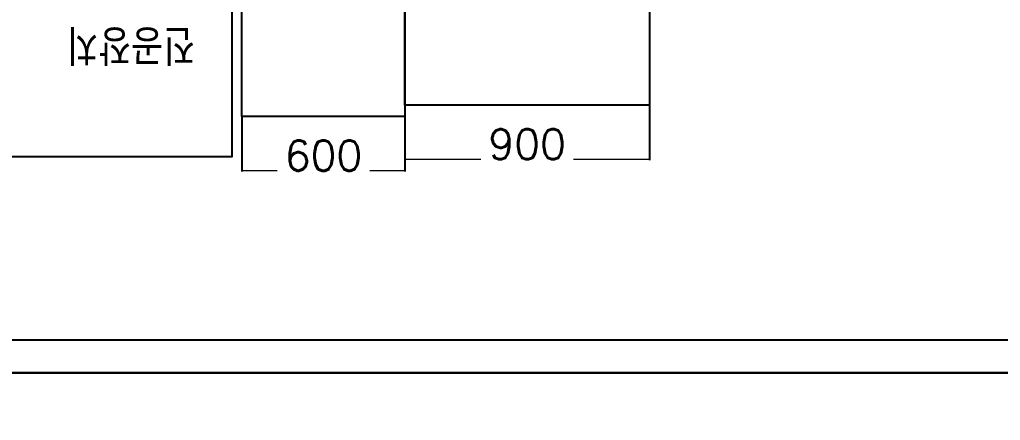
# Model space of a CAD drawing. Header units: millimetres. Extents: x 10462777 to 22643323, y 453826 to 1389191.
# Drawn here: x 11265970 to 11269581, y 574937 to 576411 of the extents above; entities that cross this region are included whole.
import ezdxf

# ---------------------------------------------------------------- set-up
doc = ezdxf.new("R2010")
doc.units = ezdxf.units.MM
doc.header["$LTSCALE"] = 200
doc.header["$MEASUREMENT"] = 0
doc.header["$PDMODE"] = 35
doc.header["$PDSIZE"] = -5
doc.layers.get('0').update_dxf_attribs({"linetype": 'CONTINUOUS'})
doc.layers.get('DEFPOINTS').update_dxf_attribs({"linetype": 'CONTINUOUS'})
doc.layers.add('AM_5', color=3, linetype='CONTINUOUS', lineweight=15)
doc.layers.add('TEXT', color=7, linetype='CONTINUOUS')
doc.styles.add('ABB', font='txt.shx ', dxfattribs={"width": 0.8, "bigfont": ' whgtxt.shx'})
doc.styles.add('굴림', font='txt.shx ', dxfattribs={"bigfont": ' whgtxt.shx'})
doc.dimstyles.new('200$0', dxfattribs={"dimscale": 200, "dimtxt": 7, "dimasz": 1, "dimexe": 2, "dimexo": 2, "dimgap": 1, "dimtad": 1, "dimdec": 0, "dimdsep": 46, "dimlunit": 6, "dimtxsty": '굴림', "dimblk": 'DIMDOT', "dimcen": 1, "dimclrd": 4, "dimclre": 4, "dimclrt": 4, "dimadec": 0, "dimazin": 0, "dimtfac": 1, "dimtdec": 0, "dimtmove": 2, "dimatfit": 3, "dimldrblk": 'DIMDOT', "dimfxl": 1, "dimtolj": 1, "dimtzin": 0, "dimlwd": -1, "dimarcsym": 0})

# ---------------------------------------------------------------- blocks, each defined once
blk = doc.blocks.new('*D321')
at = {"layer": 'AM_5', "color": 4, "linetype": 'ByBlock', "lineweight": -2, "transparency": 16777216}
for p, q in [((11272938.1, 575111.7), (11263950.9, 575111.7)), ((11272938.1, 572845.9), (11263950.9, 572845.9))]:
    blk.add_line(p, q, dxfattribs=at)
at = {"layer": 'AM_5', "color": 4, "linetype": 'ByBlock', "transparency": 16777216}
blk.add_line((11264350.9, 573445.9), (11264350.9, 574511.7), dxfattribs=at)
at = {"layer": 'AM_5', "color": 4, "transparency": 16777216}
for points in [[(11264250.9, 574511.7), (11264450.9, 574511.7), (11264350.9, 575111.7)], [(11264250.9, 573445.9), (11264450.9, 573445.9), (11264350.9, 572845.9)]]:
    blk.add_solid(points, dxfattribs=at)
at = {"layer": 'DEFPOINTS', "color": 0, "transparency": 16777216}
for p in [(11264350.9, 575111.7), (11273338.1, 575111.7), (11273338.1, 572845.9)]:
    blk.add_point(p, dxfattribs=at)
at = {"layer": 'AM_5', "color": 4, "transparency": 16777216, "insert": (11265450.4, 573836.2), "char_height": 600, "attachment_point": 5, "rotation": 90, "style": '굴림', "bg_fill": 3, "box_fill_scale": 1.25, "bg_fill_color": 256, "bg_fill_true_color": 13158600, "bg_fill_transparency": 0}
blk.add_mtext('\\A1;2,266', dxfattribs=at)
blk = doc.blocks.new('DIMDOT')
at = {"color": 4}
blk.add_line((-2, 0), (2, 0), dxfattribs=at)
at = {"color": 7}
for radius in [0.5, 0.25]:
    blk.add_circle((0, 0), radius, dxfattribs=at)
blk = doc.blocks.new('*D429')
at = {"layer": 'AM_5', "color": 4, "linetype": 'ByBlock', "lineweight": -2, "transparency": 16777216}
for p, q in [((11267388.9, 576094.2), (11267388.9, 575894.2)), ((11268288.9, 576094.2), (11268288.9, 575894.2))]:
    blk.add_line(p, q, dxfattribs=at)
at = {"layer": 'AM_5', "color": 4, "linetype": 'ByBlock', "transparency": 16777216}
blk.add_line((11268287.9, 575896.2), (11267389.9, 575896.2), dxfattribs=at)
at = {"layer": 'DEFPOINTS', "color": 0, "transparency": 16777216}
for p in [(11267388.9, 576096.2), (11268288.9, 576096.2), (11267388.9, 575896.2)]:
    blk.add_point(p, dxfattribs=at)
at = {"layer": 'AM_5', "color": 4, "transparency": 16777216, "rotation": 180}
blk.add_blockref('DIMDOT', (11267388.9, 575896.2), dxfattribs=at)
at = {"layer": 'AM_5', "color": 4, "transparency": 16777216}
blk.add_blockref('DIMDOT', (11268288.9, 575896.2), dxfattribs=at)
at = {"layer": 'AM_5', "color": 4, "transparency": 16777216, "insert": (11267838.9, 575952.7), "char_height": 111, "attachment_point": 5, "style": '굴림', "bg_fill": 3, "box_fill_scale": 1.25, "bg_fill_color": 256, "bg_fill_true_color": 13158600, "bg_fill_transparency": 0}
blk.add_mtext('\\A1;900', dxfattribs=at)
blk = doc.blocks.new('*D430')
at = {"layer": 'AM_5', "color": 4, "linetype": 'ByBlock', "lineweight": -2, "transparency": 16777216}
for p, q in [((11266788.9, 576052.1), (11266788.9, 575852.2)), ((11267388.9, 576052.1), (11267388.9, 575852.2))]:
    blk.add_line(p, q, dxfattribs=at)
at = {"layer": 'AM_5', "color": 4, "linetype": 'ByBlock', "transparency": 16777216}
blk.add_line((11267387.9, 575854.2), (11266789.9, 575854.2), dxfattribs=at)
at = {"layer": 'DEFPOINTS', "color": 0, "transparency": 16777216}
for p in [(11266788.9, 576054.1), (11267388.9, 576054.1), (11266788.9, 575854.2)]:
    blk.add_point(p, dxfattribs=at)
at = {"layer": 'AM_5', "color": 4, "transparency": 16777216, "rotation": 180}
blk.add_blockref('DIMDOT', (11266788.9, 575854.2), dxfattribs=at)
at = {"layer": 'AM_5', "color": 4, "transparency": 16777216}
blk.add_blockref('DIMDOT', (11267388.9, 575854.2), dxfattribs=at)
at = {"layer": 'AM_5', "color": 4, "transparency": 16777216, "insert": (11267088.9, 575910.7), "char_height": 111, "attachment_point": 5, "style": '굴림', "bg_fill": 3, "box_fill_scale": 1.25, "bg_fill_color": 256, "bg_fill_true_color": 13158600, "bg_fill_transparency": 0}
blk.add_mtext('\\A1;600', dxfattribs=at)

msp = doc.modelspace()

# ---------------------------------------------------------------- linework, layer by layer
at = {"ltscale": 10}
for p, q in [((11264350.85339, 575232.96922), (11313162.04598, 575232.93875)), ((11264267.12257, 575111.24466), (11313242.02583, 575113.66918))]:
    msp.add_line(p, q, dxfattribs=at)
at = {"ltscale": 10, "elevation": 0}
for points in [[(11265901.68099, 575906.04611), (11265901.68099, 576806.04611), (11266751.68099, 576806.04611), (11266751.68099, 575906.04611)], [(11267388.90339, 576054.10873), (11266788.90339, 576054.10873), (11266788.90339, 576804.10873), (11267388.90339, 576804.10873)], [(11267388.90339, 576096.16872), (11267388.90339, 576804.10873), (11268288.90339, 576804.10873), (11268288.90339, 576096.16872)]]:
    msp.add_lwpolyline(points, close=True, dxfattribs=at)

# ---------------------------------------------------------------- texts
at = {"layer": 'TEXT', "lineweight": -3, "style": 'ABB', "width": 0.85}
msp.add_text('진공장치', height=132, rotation=180, dxfattribs=at).set_placement((11266617.30549, 576383.91179, 0))

# ---------------------------------------------------------------- next in the draw order: dimensions: what is measured, and where the dimension line sits
at = {"layer": 'AM_5'}
dim = msp.add_aligned_dim(p1=(11268288.90339, 576096.16872, 0), p2=(11267388.90339, 576096.16872, 0), distance=199.99373, dimstyle='200$0', override={"dimscale": 1, "dimtxt": 111, "dimfxl": 2, "dimtfill": 1, "dimarcsym": 1}, dxfattribs=at)
dim.commit()
dim.dimension.update_dxf_attribs({"geometry": '*D429', "text_midpoint": (11267838.90339, 575952.67498, 0)})
dim = msp.add_linear_dim(base=(11264350.85339, 575111.69372), p1=(11273338.12163, 572845.88492), p2=(11273338.12163, 575111.69372), angle=90, dimstyle='200$0', override={"dimtxt": 3, "dimasz": 3, "dimsah": 1, "dimfxl": 2, "dimtfill": 1, "dimarcsym": 1}, dxfattribs=at)
dim.commit()
dim.dimension.update_dxf_attribs({"geometry": '*D321', "text_midpoint": (11265450.37097, 573836.18315), "dimtype": 161})

# ---------------------------------------------------------------- next in the draw order: dimensions: what is measured, and where the dimension line sits
dim = msp.add_aligned_dim(p1=(11267388.90339, 576054.10873, 0), p2=(11266788.90339, 576054.10873, 0), distance=199.93416, dimstyle='200$0', override={"dimscale": 1, "dimtxt": 111, "dimfxl": 2, "dimtfill": 1, "dimarcsym": 1}, dxfattribs=at)
dim.commit()
dim.dimension.update_dxf_attribs({"geometry": '*D430', "text_midpoint": (11267088.90339, 575910.67457, 0)})

doc.saveas('drawing.dxf')
